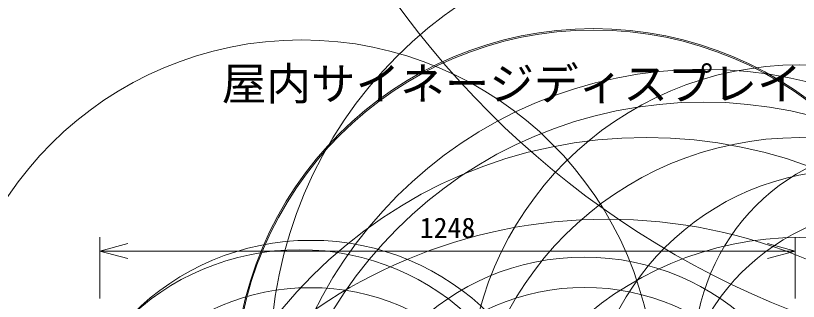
# Model space of a CAD drawing. Units: millimetres, scale not verified. Extents: x -5004 to 4303, y -2494 to 8632.
# Drawn here: x -54 to 16.2, y 35.3 to 61 of the extents above; entities that cross this region are included whole.
import ezdxf
from ezdxf.enums import TextEntityAlignment as Align

# ---------------------------------------------------------------- set-up
doc = ezdxf.new("R2010")
doc.units = ezdxf.units.MM
doc.header["$LTSCALE"] = 0.125
for name, color, linetype, lineweight in [('0-0_0', 7, 'Continuous', 18), ('0-5_SUNPO', 7, 'Continuous', 18), ('0-6_GAIKEI', 1, 'Continuous', 18)]:
    doc.layers.add(name, color=color, linetype=linetype, lineweight=lineweight)
doc.layers.add('0-2_MOJI1', color=7, linetype='Continuous')
doc.styles.add('ＭＳ ゴシック', font='')
doc.styles.get('ＭＳ ゴシック').set_extended_font_data('MS Gothic')

# ---------------------------------------------------------------- blocks, each defined once
blk = doc.blocks.new('_Open30')
at = {"layer": '0-0_0'}
blk.add_line((0, 0), (-1, 0), dxfattribs=at)
blk.add_lwpolyline([(-1, 0.26795), (0, 0), (-1, -0.26795)], dxfattribs=at)
blk = doc.blocks.new('D1')
at = {"layer": '0-5_SUNPO'}
for p, q in [((147.071, 223.0562), (147.071, 228.5595)), ((209.431, 223.0562), (209.431, 228.5595)), ((149.571, 227.3095), (206.931, 227.3095))]:
    blk.add_line(p, q, dxfattribs=at)
at = {"layer": '0-5_SUNPO', "xscale": 2.5, "yscale": 2.5, "rotation": 180}
blk.add_blockref('_Open30', (147.071, 227.3095), dxfattribs=at)
at = {"layer": '0-5_SUNPO', "xscale": 2.5, "yscale": 2.5}
blk.add_blockref('_Open30', (209.431, 227.3095), dxfattribs=at)
at = {"layer": '0-5_SUNPO', "style": 'ＭＳ ゴシック'}
blk.add_text('1248', height=1.833, dxfattribs=at).set_placement((175.751, 227.9345), align=Align.BOTTOM_LEFT)

msp = doc.modelspace()

# ---------------------------------------------------------------- linework, layer by layer
at = {"layer": '0-6_GAIKEI'}
for centre, radius in [((-15.2455, 4313.4804), 4318.032), ((-15.2438, 4312.7956), 4317.3471), ((-2479.6363, 30.6114), 2524.4925), ((-18.5714, 1024.8401), 1027.2932), ((-11.9186, 1024.8643), 1027.3175), ((148.1166, 600.3271), 603.8701), ((-524.2076, 7.7909), 569.0622), ((-24.4689, 183.6196), 185.9608), ((-158.3857, 90.7572), 215.758), ((-158.3857, 75.2572), 215.758), ((-27.6057, 124.8148), 129.4489), ((-170.9658, 28.7181), 215.8219), ((126.6811, 117.1792), 118.0081), ((-2.8189, 111.3183), 115.9524), ((-2.788, 103.7418), 108.3906), ((-27.6892, 101.2439), 105.8927), ((44.7731, 108.5217), 79.5749), ((-158.3885, -43.6342), 215.761), ((-2.6487, 78.0101), 82.6437), ((-2.6549, 77.7337), 82.3823), ((-28.126, 46.3992), 51.0316), ((226.3146, -186.781), 260.0413), ((7.6995, 29.8382), 38.8529), ((-2.1587, 27.574), 32.2201), ((-2.1468, 27.5173), 32.1485), ((-28.3355, 27.0641), 31.7101), ((16.3398, 26.828), 29.7057), ((7.6991, 17.2857), 38.8533), ((7.6995, 14.3382), 38.8529), ((2.5558, 7.7152), 42.2989), ((16.3397, 20.2961), 29.7058), ((25.8655, 30.4718), 18.9906), ((21.0305, 23.421), 23.6894), ((25.0647, 23.9921), 19.6807), ((-0.9433, -3.6484), 46.3177), ((-27.4949, 18.1214), 22.656), ((16.3398, 11.328), 29.7057), ((-28.5018, 17.6535), 22.2834), ((-2.9925, 17.366), 21.9006), ((-27.5456, 16.0196), 20.5067), ((-2.9449, 16.028), 20.5151)]:
    msp.add_circle(centre, radius, dxfattribs=at)
at = {"layer": '0-6_GAIKEI', "color": 7}
for centre, radius in [((-18.5714, 1024.8348), 1027.2407), ((-11.9187, 1024.856), 1027.2618), ((-20.7099, 398.5802), 400.9282), ((-9.7794, 398.5304), 400.8783)]:
    msp.add_circle(centre, radius, dxfattribs=at)

# ---------------------------------------------------------------- block references
at = {"layer": '0-5_SUNPO'}
msp.add_blockref('D1', (-193.4976, -187.4967), dxfattribs=at)

# ---------------------------------------------------------------- texts
at = {"layer": '0-2_MOJI1', "style": 'ＭＳ ゴシック'}
msp.add_text('屋内サイネージディスプレイ（スタンド付）', height=2.933, dxfattribs=at).set_placement((-35.4976, 52.5033), align=Align.BOTTOM_LEFT)

doc.saveas('drawing.dxf')
